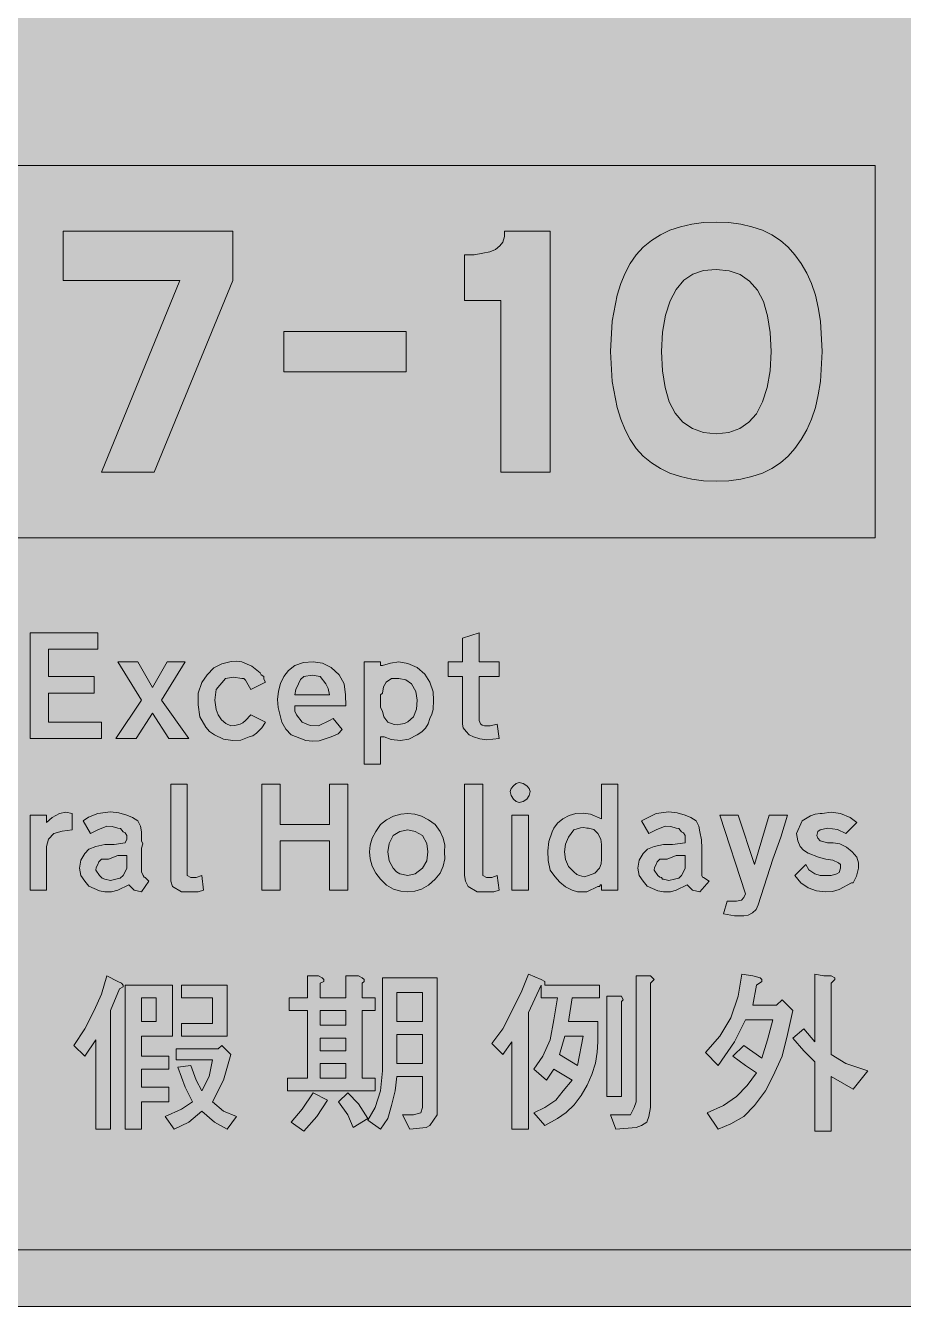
# Model space of a CAD drawing. Header units: metres. Extents: x 145 to 424, y 6 to 266.
# Drawn here: x 203.7 to 290.3, y 6.3 to 132.6 of the extents above; entities that cross this region are included whole.
import ezdxf

# ---------------------------------------------------------------- set-up
doc = ezdxf.new("R2010")
doc.units = ezdxf.units.M
for name, color, linetype, true_color in [('FILL_BLACK_000000', 7, 'Continuous', 0x000000), ('FILL_BLUE_0000FF', 7, 'Continuous', 0x0000ff), ('FILL_WHITE_FFFFFF', 7, 'Continuous', 0xffffff), ('STROKE_BLUE_0000FF', 7, 'Continuous', 0x0000ff), ('STROKE_WHITE_FFFFFF', 7, 'Continuous', 0xffffff)]:
    doc.layers.add(name, color=color, linetype=linetype, true_color=true_color)

msp = doc.modelspace()

# ---------------------------------------------------------------- hatches: boundary and pattern name
at = {"layer": 'FILL_BLACK_000000', "true_color": 0x000000}
h = msp.add_hatch(color=7, dxfattribs=at)
h.dxf.hatch_style = 1
h.paths.add_polyline_path([(281.86, 96.17), (281.57, 94.93), (281.19, 93.78), (280.72, 92.72), (280.17, 91.76), (279.54, 90.9), (278.88, 90.14), (278.13, 89.48), (277.28, 88.93), (276.35, 88.47), (275.32, 88.12), (274.22, 87.86), (273.05, 87.71), (271.8, 87.66), (270.55, 87.71), (269.37, 87.86), (268.27, 88.12), (267.23, 88.47), (266.28, 88.93), (265.4, 89.48), (264.6, 90.14), (263.88, 90.9), (263.31, 91.76), (262.8, 92.72), (262.37, 93.78), (262.01, 94.93), (261.53, 97.51), (261.36, 100.44), (261.53, 103.45), (262.01, 106.02), (262.37, 107.15), (262.8, 108.19), (263.31, 109.13), (263.88, 109.98), (264.6, 110.74), (265.4, 111.4), (266.28, 111.95), (267.23, 112.41), (268.27, 112.76), (269.37, 113.02), (270.55, 113.17), (271.8, 113.22), (273.05, 113.17), (274.22, 113.02), (275.32, 112.76), (276.35, 112.41), (277.28, 111.95), (278.13, 111.4), (278.88, 110.74), (279.54, 109.98), (280.17, 109.13), (280.72, 108.19), (281.19, 107.15), (281.57, 106.02), (281.86, 104.79), (282.07, 103.45), (282.24, 100.44), (282.07, 97.51), (281.86, 96.17)])
h.paths.add_polyline_path([(276.86, 103.98), (276.44, 105.38), (275.85, 106.51), (275.09, 107.4), (274.16, 108.03), (273.07, 108.41), (271.8, 108.54), (270.55, 108.43), (269.48, 108.09), (268.59, 107.48), (267.84, 106.56), (267.24, 105.45), (266.78, 104.04), (266.5, 102.36), (266.4, 100.44), (266.48, 98.54), (266.74, 96.9), (267.16, 95.5), (267.75, 94.36), (268.51, 93.48), (269.44, 92.85), (270.53, 92.47), (271.8, 92.34), (273.05, 92.47), (274.12, 92.86), (275.01, 93.48), (275.76, 94.32), (276.36, 95.5), (276.82, 96.91), (277.1, 98.55), (277.2, 100.44), (277.12, 102.34), (276.86, 103.98)], flags=16)
h = msp.add_hatch(color=7, dxfattribs=at)
h.dxf.hatch_style = 1
h.paths.add_polyline_path([(218.88, 107.46), (207.36, 107.46), (207.36, 112.32), (224.1, 112.32), (224.1, 107.46), (216.36, 88.56), (211.14, 88.56), (218.88, 107.46)])
h = msp.add_hatch(color=7, dxfattribs=at)
h.dxf.hatch_style = 1
h.paths.add_polyline_path([(255.42, 88.56), (250.56, 88.56), (250.56, 105.48), (246.96, 105.48), (246.96, 109.98), (247.93, 110), (248.76, 110.16), (249.46, 110.27), (250.02, 110.52), (250.45, 110.88), (250.74, 111.24), (250.9, 111.78), (250.92, 112.32), (255.42, 112.32), (255.42, 88.56)])
h = msp.add_hatch(color=7, dxfattribs=at)
h.dxf.hatch_style = 1
h.paths.add_polyline_path([(241.2, 102.42), (241.2, 98.46), (229.14, 98.46), (229.14, 102.42), (241.2, 102.42)])
at = {"layer": 'FILL_BLUE_0000FF', "true_color": 0x0000ff}
h = msp.add_hatch(color=7, dxfattribs=at)
h.dxf.hatch_style = 1
h.paths.add_polyline_path([(155.09, 11.98), (154.06, 12.28), (153.13, 12.79), (152.28, 13.5), (151.57, 14.37), (151.07, 15.34), (150.76, 16.39), (150.66, 17.46), (150.66, 254.52), (150.71, 255.6), (151.02, 256.68), (151.22, 257.19), (151.52, 257.65), (152.28, 258.48), (153.15, 259.26), (154.13, 259.76), (155.17, 260.02), (156.24, 260.1), (413.28, 260.1), (414.35, 260.02), (415.4, 259.76), (416.37, 259.26), (417.24, 258.48), (417.95, 257.61), (418.46, 256.63), (418.76, 255.59), (418.86, 254.52), (418.86, 17.46), (418.75, 16.38), (418.5, 15.3), (417.94, 14.4), (417.24, 13.5), (416.32, 12.73), (415.26, 12.24), (414.82, 12.03), (414.34, 11.92), (413.28, 11.88), (156.24, 11.88), (155.09, 11.98)])
at = {"layer": 'FILL_WHITE_FFFFFF', "true_color": 0xffffff}
h = msp.add_hatch(color=7, dxfattribs=at)
h.dxf.hatch_style = 1
h.paths.add_polyline_path([(156.24, 6.3), (154.17, 6.46), (153.15, 6.68), (152.1, 7.02), (151.05, 7.49), (150.08, 8.08), (149.16, 8.77), (148.32, 9.54), (147.55, 10.38), (146.86, 11.3), (146.27, 12.27), (145.8, 13.32), (145.46, 14.37), (145.24, 15.39), (145.08, 17.46), (145.08, 254.52), (145.24, 256.59), (145.46, 257.61), (145.8, 258.66), (146.27, 259.71), (146.86, 260.69), (147.55, 261.6), (148.32, 262.44), (149.16, 263.21), (150.08, 263.9), (151.05, 264.49), (152.1, 264.96), (153.15, 265.3), (154.17, 265.52), (156.24, 265.68), (413.28, 265.68), (415.28, 265.52), (416.34, 265.3), (417.42, 264.96), (418.47, 264.49), (419.45, 263.9), (420.36, 263.21), (421.2, 262.44), (421.97, 261.6), (422.66, 260.69), (423.25, 259.71), (423.72, 258.66), (424.06, 257.61), (424.28, 256.59), (424.44, 254.52), (424.44, 17.46), (424.39, 16.33), (424.24, 15.24), (423.98, 14.18), (423.63, 13.16), (423.17, 12.19), (422.62, 11.26), (421.96, 10.37), (421.2, 9.54), (420.37, 8.78), (419.48, 8.12), (418.55, 7.57), (417.58, 7.11), (416.56, 6.76), (415.5, 6.5), (414.41, 6.35), (413.28, 6.3), (156.24, 6.3)])
h = msp.add_hatch(color=7, dxfattribs=at)
h.dxf.hatch_style = 1
h.paths.add_polyline_path([(287.46, 118.8), (287.46, 82.08), (165.96, 82.08), (165.96, 118.8), (287.46, 118.8)])
h = msp.add_hatch(color=7, dxfattribs=at)
h.dxf.hatch_style = 1
h.paths.add_polyline_path([(204.12, 72.72), (210.78, 72.72), (210.78, 71.1), (205.92, 71.1), (205.92, 68.4), (210.42, 68.4), (210.42, 66.78), (205.92, 66.78), (205.92, 63.9), (211.14, 63.9), (211.14, 62.28), (204.12, 62.28), (204.12, 72.72)])
h = msp.add_hatch(color=7, dxfattribs=at)
h.dxf.hatch_style = 1
h.paths.add_polyline_path([(248.54, 63.74), (248.7, 63.6), (248.94, 63.54), (249.48, 63.54), (250.2, 63.72), (250.38, 62.28), (249.12, 62.17), (248.46, 62.25), (247.86, 62.46), (247.43, 62.66), (247.14, 63), (246.83, 63.36), (246.78, 63.72), (246.78, 68.4), (245.34, 68.4), (245.34, 69.84), (246.78, 69.84), (246.78, 72.18), (248.4, 72.72), (248.4, 69.84), (250.38, 69.84), (250.38, 68.4), (248.4, 68.4), (248.4, 64.08), (248.54, 63.74)])
h = msp.add_hatch(color=7, dxfattribs=at)
h.dxf.hatch_style = 1
h.paths.add_polyline_path([(216.18, 64.8), (214.56, 62.28), (212.58, 62.28), (215.1, 66.06), (212.76, 69.84), (214.74, 69.84), (216.18, 67.32), (217.62, 69.84), (219.42, 69.84), (217.08, 66.06), (219.78, 62.28), (217.8, 62.28), (216.18, 64.8)])
h = msp.add_hatch(color=7, dxfattribs=at)
h.dxf.hatch_style = 1
h.paths.add_polyline_path([(224.3, 63.56), (224.82, 63.72), (225.09, 63.83), (225.36, 64.08), (225.9, 64.62), (227.34, 63.9), (226.98, 63.36), (226.44, 62.82), (226.08, 62.57), (225.72, 62.46), (224.91, 62.14), (224.1, 62.1), (223.2, 62.23), (222.3, 62.64), (221.82, 62.97), (221.45, 63.4), (220.86, 64.44), (220.7, 65.61), (220.68, 66.78), (221.06, 67.81), (221.58, 68.58), (222.23, 69.25), (223.02, 69.66), (223.94, 69.88), (224.46, 69.91), (225, 69.84), (225.97, 69.43), (226.8, 68.76), (226.91, 68.58), (227.16, 68.4), (227.18, 68.13), (227.34, 67.86), (225.9, 67.14), (225.36, 68.04), (225.18, 68.2), (225, 68.22), (224.19, 68.35), (223.38, 68.22), (222.48, 67.14), (222.35, 66.08), (222.48, 65.16), (222.68, 64.63), (223, 64.15), (223.42, 63.77), (223.92, 63.54), (224.3, 63.56)])
h = msp.add_hatch(color=7, dxfattribs=at)
h.dxf.hatch_style = 1
h.paths.add_polyline_path([(229.34, 63.2), (228.96, 63.9), (228.58, 65.36), (228.53, 66.15), (228.6, 66.96), (228.8, 67.73), (229.14, 68.42), (229.61, 69.01), (230.22, 69.48), (231.09, 69.78), (232.02, 69.86), (232.95, 69.71), (233.82, 69.3), (234.59, 68.56), (235.08, 67.68), (235.24, 66.6), (235.26, 65.52), (230.22, 65.52), (230.24, 65), (230.4, 64.62), (230.94, 63.9), (231.75, 63.58), (232.56, 63.54), (233.64, 64.08), (234, 64.26), (234.9, 63.18), (234.5, 62.75), (233.82, 62.46), (232.63, 62.08), (231.97, 62.03), (231.3, 62.1), (229.86, 62.64), (229.34, 63.2)])
h.paths.add_polyline_path([(233.53, 67.21), (233.28, 67.68), (232.74, 68.4), (231.93, 68.53), (231.12, 68.4), (230.78, 68.11), (230.58, 67.68), (230.33, 67.14), (230.22, 66.6), (233.64, 66.6), (233.53, 67.21)], flags=16)
h = msp.add_hatch(color=7, dxfattribs=at)
h.dxf.hatch_style = 1
h.paths.add_polyline_path([(241.38, 69.7), (242.28, 69.3), (243.05, 68.65), (243.54, 67.86), (243.86, 66.89), (243.9, 66.06), (243.86, 65.16), (243.75, 64.69), (243.54, 64.26), (243.37, 63.75), (243.11, 63.31), (242.76, 62.94), (242.28, 62.64), (241.47, 62.23), (240.66, 62.1), (239.72, 62.21), (239.04, 62.46), (238.68, 62.46), (238.68, 59.76), (237.06, 59.76), (237.06, 69.84), (238.68, 69.84), (238.68, 69.48), (238.86, 69.48), (239.67, 69.73), (240.48, 69.84), (241.38, 69.7)])
h.paths.add_polyline_path([(238.86, 66.78), (238.68, 66.6), (238.68, 65.34), (238.86, 64.98), (239, 64.44), (239.4, 63.9), (240.03, 63.67), (240.36, 63.65), (240.66, 63.72), (241.03, 63.78), (241.36, 63.94), (241.92, 64.44), (242.22, 65.2), (242.3, 66.06), (242.15, 66.92), (241.74, 67.68), (241.18, 68.08), (240.48, 68.22), (239.76, 68.22), (239.22, 67.86), (238.97, 67.39), (238.86, 66.78)], flags=16)
h = msp.add_hatch(color=7, dxfattribs=at)
h.dxf.hatch_style = 1
h.paths.add_polyline_path([(217.98, 57.78), (219.6, 57.78), (219.6, 48.78), (219.96, 48.6), (220.5, 48.6), (221.04, 48.78), (221.22, 47.34), (220.68, 47.18), (220.14, 47.16), (219.06, 47.16), (218.16, 47.7), (218, 48.24), (217.98, 48.78), (217.98, 57.78)])
h = msp.add_hatch(color=7, dxfattribs=at)
h.dxf.hatch_style = 1
h.paths.add_polyline_path([(233.64, 52.2), (228.78, 52.2), (228.78, 47.34), (226.98, 47.34), (226.98, 57.78), (228.78, 57.78), (228.78, 53.82), (233.64, 53.82), (233.64, 57.78), (235.44, 57.78), (235.44, 47.34), (233.64, 47.34), (233.64, 52.2)])
h = msp.add_hatch(color=7, dxfattribs=at)
h.dxf.hatch_style = 1
h.paths.add_polyline_path([(246.96, 57.78), (248.76, 57.78), (248.76, 48.78), (249.12, 48.6), (249.66, 48.6), (250.2, 48.78), (250.38, 47.34), (249.84, 47.18), (249.3, 47.16), (248.22, 47.16), (247.32, 47.7), (247.07, 48.24), (246.96, 48.78), (246.96, 57.78)])
h = msp.add_hatch(color=7, dxfattribs=at)
h.dxf.hatch_style = 1
h.paths.add_polyline_path([(253.35, 56.66), (253.1, 56.32), (252.76, 56.07), (252.36, 55.98), (252.07, 56.07), (251.78, 56.32), (251.55, 56.66), (251.46, 57.06), (251.55, 57.35), (251.78, 57.64), (252.07, 57.87), (252.36, 57.96), (252.76, 57.87), (253.1, 57.64), (253.35, 57.35), (253.44, 57.06), (253.35, 56.66)])
h = msp.add_hatch(color=7, dxfattribs=at)
h.dxf.hatch_style = 1
h.paths.add_polyline_path([(258.1, 47.18), (257.58, 47.34), (256.94, 47.67), (256.37, 48.13), (255.86, 48.68), (255.42, 49.32), (255.22, 50.26), (255.17, 51.21), (255.29, 52.15), (255.6, 53.1), (255.78, 53.46), (256.14, 53.96), (256.66, 54.38), (257.27, 54.7), (257.94, 54.9), (258.71, 54.94), (259.4, 54.83), (260.46, 54.36), (260.46, 57.78), (262.08, 57.78), (262.08, 47.34), (260.46, 47.34), (260.46, 47.88), (260.37, 47.86), (260.28, 47.7), (260.1, 47.7), (259.02, 47.16), (258.48, 47.16), (258.1, 47.18)])
h.paths.add_polyline_path([(260.28, 49.5), (260.44, 49.95), (260.46, 50.4), (260.46, 51.84), (260.42, 52.38), (260.1, 52.92), (259.72, 53.32), (259.2, 53.46), (259.02, 53.46), (258.72, 53.53), (258.39, 53.5), (257.76, 53.28), (257.22, 52.56), (256.92, 51.86), (256.82, 51.12), (256.92, 50.38), (257.22, 49.68), (257.76, 49.14), (258.03, 48.89), (258.3, 48.78), (258.75, 48.64), (259.2, 48.78), (259.81, 49), (260.28, 49.5)], flags=16)
h = msp.add_hatch(color=7, dxfattribs=at)
h.dxf.hatch_style = 1
h.paths.add_polyline_path([(206.3, 54.52), (207, 54.9), (207.63, 55.03), (208.26, 54.9), (208.26, 53.28), (207.29, 53.17), (206.46, 52.92), (205.92, 52.38), (205.74, 51.66), (205.74, 47.34), (204.12, 47.34), (204.12, 54.72), (205.74, 54.72), (205.74, 54), (206.3, 54.52)])
h = msp.add_hatch(color=7, dxfattribs=at)
h.dxf.hatch_style = 1
h.paths.add_polyline_path([(214.38, 47.34), (213.84, 47.88), (212.76, 47.34), (212.13, 47.18), (211.5, 47.16), (210.96, 47.27), (210.42, 47.52), (209.9, 47.74), (209.52, 48.24), (209.11, 48.8), (208.98, 49.5), (209.11, 50.29), (209.52, 50.94), (209.92, 51.37), (210.6, 51.66), (211.5, 51.84), (212.4, 51.84), (213.48, 52.02), (213.66, 52.38), (213.66, 52.74), (213.48, 52.99), (213.3, 53.1), (213.03, 53.41), (212.76, 53.46), (212.22, 53.62), (211.68, 53.64), (210.78, 53.28), (210.06, 52.92), (209.34, 54.18), (209.88, 54.54), (210.78, 54.9), (212.04, 55.08), (212.85, 54.97), (213.66, 54.72), (214.2, 54.52), (214.74, 54.18), (214.99, 53.64), (215.1, 53.1), (215.1, 52.2), (215.23, 51.91), (215.1, 51.48), (215.1, 49.14), (215.28, 48.78), (215.37, 48.62), (215.46, 48.6), (215.82, 48.24), (215.1, 47.16), (214.38, 47.34)])
h.paths.add_polyline_path([(212.58, 48.42), (213.01, 48.53), (213.3, 48.78), (213.48, 49.14), (213.66, 49.5), (213.66, 50.76), (212.76, 50.76), (211.86, 50.4), (211.14, 50.4), (210.89, 50.13), (210.78, 49.86), (210.62, 49.59), (210.6, 49.32), (210.96, 48.78), (211.23, 48.53), (211.5, 48.42), (212.04, 48.28), (212.58, 48.42)], flags=16)
h = msp.add_hatch(color=7, dxfattribs=at)
h.dxf.hatch_style = 1
h.paths.add_polyline_path([(237.87, 52.47), (238.21, 53.14), (238.68, 53.82), (239.28, 54.29), (239.96, 54.63), (240.68, 54.83), (241.38, 54.9), (242.06, 54.83), (242.73, 54.63), (243.41, 54.29), (244.08, 53.82), (244.55, 53.14), (244.87, 52.47), (245.02, 51.79), (244.98, 51.12), (245.02, 50.42), (244.87, 49.7), (244.55, 49.02), (244.08, 48.42), (243.41, 47.84), (242.73, 47.45), (242.06, 47.23), (241.38, 47.16), (240.68, 47.23), (239.96, 47.45), (239.28, 47.84), (238.68, 48.42), (238.21, 49.02), (237.87, 49.7), (237.67, 50.42), (237.6, 51.12), (237.67, 51.79), (237.87, 52.47)])
h.paths.add_polyline_path([(239.94, 52.74), (239.54, 51.93), (239.4, 51.12), (239.54, 50.24), (239.94, 49.5), (240.24, 49.16), (240.59, 48.94), (241.38, 48.78), (242.1, 48.94), (242.82, 49.5), (243.23, 50.24), (243.36, 51.12), (243.23, 51.93), (242.82, 52.74), (242.1, 53.14), (241.38, 53.28), (240.59, 53.14), (239.94, 52.74)], flags=16)
h = msp.add_hatch(color=7, dxfattribs=at)
h.dxf.hatch_style = 1
h.paths.add_polyline_path([(253.26, 54.72), (253.26, 47.34), (251.64, 47.34), (251.64, 54.72), (253.26, 54.72)])
h = msp.add_hatch(color=7, dxfattribs=at)
h.dxf.hatch_style = 1
h.paths.add_polyline_path([(265.86, 54.9), (267.12, 55.08), (267.93, 54.97), (268.74, 54.72), (269.28, 54.52), (269.82, 54.18), (270.07, 53.64), (270.18, 53.1), (270.34, 52.29), (270.36, 51.48), (270.36, 49.14), (270.36, 48.78), (270.45, 48.62), (270.54, 48.6), (271.08, 48.24), (270.18, 47.16), (269.46, 47.34), (268.92, 47.88), (267.84, 47.34), (267.28, 47.18), (266.58, 47.16), (266.04, 47.27), (265.5, 47.52), (264.98, 47.75), (264.6, 48.24), (264.2, 48.8), (264.06, 49.5), (264.2, 50.29), (264.6, 50.94), (265.01, 51.37), (265.68, 51.66), (266.58, 51.84), (267.48, 51.84), (268.74, 52.02), (268.74, 52.38), (268.74, 52.74), (268.56, 52.99), (268.38, 53.1), (268.11, 53.42), (267.84, 53.46), (267.3, 53.62), (266.76, 53.64), (265.86, 53.28), (265.14, 52.92), (264.42, 54.18), (265.14, 54.54), (265.86, 54.9)])
h.paths.add_polyline_path([(267.66, 48.42), (268.09, 48.53), (268.38, 48.78), (268.56, 49.14), (268.74, 49.5), (268.74, 50.76), (267.84, 50.76), (266.94, 50.4), (266.22, 50.4), (265.97, 50.13), (265.86, 49.86), (265.7, 49.59), (265.68, 49.32), (266.04, 48.78), (266.22, 48.62), (266.4, 48.6), (266.49, 48.44), (266.58, 48.42), (267.12, 48.29), (267.66, 48.42)], flags=16)
h = msp.add_hatch(color=7, dxfattribs=at)
h.dxf.hatch_style = 1
h.paths.add_polyline_path([(274.68, 46.98), (272.16, 54.72), (273.96, 54.72), (275.58, 49.86), (277.02, 54.72), (278.82, 54.72), (278.17, 52.56), (277.38, 50.4), (275.94, 45.9), (275.72, 45.43), (275.36, 45.09), (274.93, 44.89), (274.5, 44.82), (273.6, 44.82), (272.52, 45), (272.88, 46.26), (273.78, 46.26), (274.28, 46.37), (274.5, 46.62), (274.68, 46.98)])
h = msp.add_hatch(color=7, dxfattribs=at)
h.dxf.hatch_style = 1
h.paths.add_polyline_path([(282.78, 52.02), (283.14, 52.02), (283.32, 52.02), (283.99, 51.9), (284.63, 51.57), (285.19, 51.11), (285.66, 50.58), (285.82, 50.04), (285.84, 49.5), (285.64, 48.71), (285.3, 48.06), (285.12, 48.06), (283.93, 47.41), (283.27, 47.22), (282.6, 47.16), (281.69, 47.26), (280.87, 47.56), (280.14, 48.07), (279.54, 48.78), (280.62, 49.86), (280.94, 49.34), (281.52, 48.96), (282.06, 48.8), (282.6, 48.78), (283.14, 48.78), (283.68, 48.96), (283.93, 49.09), (284.04, 49.5), (284.04, 49.86), (283.86, 50.04), (283.3, 50.29), (282.6, 50.4), (281.88, 50.58), (280.85, 50.98), (280.41, 51.29), (280.08, 51.66), (279.83, 52.22), (279.72, 52.92), (280.26, 54.18), (281.09, 54.67), (281.55, 54.84), (282.06, 54.9), (282.24, 54.9), (283.14, 55.03), (284.04, 54.9), (284.99, 54.52), (285.66, 54), (284.58, 52.92), (283.75, 53.32), (282.78, 53.46), (282.06, 53.28), (281.81, 53.14), (281.7, 52.74), (281.81, 52.47), (282.06, 52.2), (282.78, 52.02)])
h = msp.add_hatch(color=7, dxfattribs=at)
h.dxf.hatch_style = 1
h.paths.add_polyline_path([(213.12, 38.16), (213.3, 37.98), (213.3, 37.8), (212.94, 37.62), (212.04, 35.46), (212.04, 23.76), (210.6, 23.76), (210.6, 32.58), (209.52, 30.96), (208.44, 32.04), (209.52, 33.66), (210.42, 35.46), (211.14, 37.08), (211.68, 38.88), (212.76, 38.34), (213.12, 38.16)])
h = msp.add_hatch(color=7, dxfattribs=at)
h.dxf.hatch_style = 1
h.paths.add_polyline_path([(218.16, 32.94), (215.1, 32.94), (215.1, 30.96), (217.8, 30.96), (217.8, 29.7), (215.1, 29.7), (215.1, 27.9), (217.8, 27.9), (217.8, 26.46), (215.1, 26.46), (215.1, 23.76), (213.48, 23.76), (213.48, 37.98), (218.16, 37.98), (218.16, 32.94)])
h.paths.add_polyline_path([(216.54, 36.72), (215.1, 36.72), (215.1, 34.38), (216.54, 34.38), (216.54, 36.72)], flags=16)
h = msp.add_hatch(color=7, dxfattribs=at)
h.dxf.hatch_style = 1
h.paths.add_polyline_path([(223.56, 37.98), (223.56, 32.94), (219.06, 32.94), (219.06, 34.2), (222.12, 34.2), (222.12, 36.72), (219.06, 36.72), (219.06, 37.98), (223.56, 37.98)])
h = msp.add_hatch(color=7, dxfattribs=at)
h.dxf.hatch_style = 1
h.paths.add_polyline_path([(232.92, 38.7), (233.1, 38.52), (233.1, 38.34), (232.74, 38.16), (232.74, 36.72), (235.26, 36.72), (235.26, 38.88), (236.52, 38.88), (236.88, 38.7), (237.06, 38.52), (237.06, 38.34), (236.88, 38.16), (236.88, 36.72), (238.14, 36.72), (238.14, 35.46), (236.88, 35.46), (236.88, 28.8), (238.14, 28.8), (238.14, 27.54), (229.5, 27.54), (229.5, 28.8), (231.48, 28.8), (231.48, 35.46), (229.68, 35.46), (229.68, 36.72), (231.48, 36.72), (231.48, 38.88), (232.56, 38.88), (232.92, 38.7)])
h.paths.add_polyline_path([(232.74, 31.5), (235.26, 31.5), (235.26, 32.76), (232.74, 32.76), (232.74, 31.5)], flags=16)
h.paths.add_polyline_path([(232.74, 30.24), (232.74, 28.8), (235.26, 28.8), (235.26, 30.24), (232.74, 30.24)], flags=16)
h.paths.add_polyline_path([(235.26, 35.46), (232.74, 35.46), (232.74, 34.02), (235.26, 34.02), (235.26, 35.46)], flags=16)
h = msp.add_hatch(color=7, dxfattribs=at)
h.dxf.hatch_style = 1
h.paths.add_polyline_path([(243.54, 24.12), (243.18, 23.94), (241.56, 23.76), (240.84, 25.2), (241.92, 25.2), (242.64, 25.38), (242.82, 25.92), (242.82, 28.98), (240.3, 28.98), (240.12, 27.54), (239.76, 26.1), (239.4, 24.84), (238.68, 23.76), (237.42, 24.66), (238.14, 25.92), (238.68, 27.54), (238.86, 29.52), (238.86, 38.7), (244.26, 38.7), (244.26, 25.2), (243.54, 24.12)])
h.paths.add_polyline_path([(240.3, 33.12), (240.3, 30.24), (242.82, 30.24), (242.82, 33.12), (240.3, 33.12)], flags=16)
h.paths.add_polyline_path([(242.82, 37.26), (240.3, 37.26), (240.3, 34.38), (242.82, 34.38), (242.82, 37.26)], flags=16)
h = msp.add_hatch(color=7, dxfattribs=at)
h.dxf.hatch_style = 1
h.paths.add_polyline_path([(252.54, 37.26), (253.26, 39.06), (254.52, 38.52), (254.88, 38.34), (254.88, 37.98), (260.28, 37.98), (260.28, 36.72), (257.58, 36.72), (257.22, 34.38), (260.1, 34.38), (260.1, 32.4), (260.06, 31.37), (259.87, 30.28), (259.53, 29.18), (259.06, 28.1), (258.47, 27.09), (257.78, 26.18), (257, 25.42), (256.14, 24.84), (254.88, 24.12), (253.8, 25.38), (254.88, 25.92), (255.96, 26.64), (256.68, 27.54), (257.58, 28.62), (255.78, 29.7), (255.06, 28.62), (253.8, 29.7), (254.7, 30.96), (255.42, 32.58), (255.78, 34.56), (256.14, 36.72), (254.52, 36.72), (254.52, 37.98), (253.26, 35.28), (253.26, 23.76), (251.64, 23.76), (251.64, 32.4), (250.74, 31.14), (249.66, 32.22), (250.74, 33.66), (252.54, 37.26)])
h.paths.add_polyline_path([(258.12, 30.06), (258.66, 32.94), (256.86, 32.94), (256.32, 31.14), (258.12, 30.06)], flags=16)
h = msp.add_hatch(color=7, dxfattribs=at)
h.dxf.hatch_style = 1
h.paths.add_polyline_path([(265.32, 38.88), (265.68, 38.52), (265.32, 38.16), (265.32, 25.92), (265.14, 25.02), (264.96, 24.48), (264.42, 24.12), (263.88, 23.94), (261.9, 23.76), (261.36, 25.2), (263.34, 25.2), (263.7, 25.92), (263.88, 26.46), (263.88, 38.88), (265.32, 38.88)])
h = msp.add_hatch(color=7, dxfattribs=at)
h.dxf.hatch_style = 1
h.paths.add_polyline_path([(276.12, 38.7), (276.3, 38.52), (276.3, 38.34), (275.76, 37.98), (275.4, 36), (277.74, 36), (278.28, 36.54), (279.36, 35.46), (278.82, 33.12), (278.28, 30.96), (277.38, 28.98), (276.66, 27.54), (275.58, 26.1), (274.5, 25.02), (273.24, 24.3), (271.98, 23.76), (270.9, 25.38), (272.52, 26.1), (273.78, 27), (274.86, 28.08), (275.76, 29.34), (274.68, 30.06), (273.42, 30.96), (274.5, 32.04), (276.3, 30.78), (276.84, 32.58), (277.38, 34.56), (274.68, 34.56), (273.6, 32.4), (271.98, 30.06), (270.72, 31.32), (272.16, 32.94), (273.24, 34.74), (273.96, 36.9), (274.32, 39.06), (275.4, 38.88), (276.12, 38.7)])
h = msp.add_hatch(color=7, dxfattribs=at)
h.dxf.hatch_style = 1
h.paths.add_polyline_path([(283.14, 38.88), (283.5, 38.7), (283.5, 38.52), (283.14, 38.16), (283.14, 31.14), (284.58, 30.24), (286.74, 29.52), (285.3, 27.72), (283.14, 28.98), (283.14, 23.58), (281.52, 23.58), (281.52, 30.42), (280.44, 31.5), (279.36, 32.76), (280.44, 33.66), (281.52, 32.4), (281.52, 39.06), (282.42, 38.88), (283.14, 38.88)])
h = msp.add_hatch(color=7, dxfattribs=at)
h.dxf.hatch_style = 1
h.paths.add_polyline_path([(262.44, 36.9), (262.62, 36.54), (262.44, 36.36), (262.44, 27), (261, 27), (261, 36.9), (262.44, 36.9)])
h = msp.add_hatch(color=7, dxfattribs=at)
h.dxf.hatch_style = 1
h.paths.add_polyline_path([(222.66, 31.68), (223.02, 32.04), (223.92, 31.14), (223.2, 28.62), (222.12, 26.46), (223.2, 25.56), (224.46, 25.02), (223.56, 23.76), (222.3, 24.48), (221.04, 25.56), (219.78, 24.48), (218.34, 23.76), (217.44, 25.02), (219.06, 25.74), (220.14, 26.46), (219.42, 27.9), (218.7, 29.88), (219.96, 30.06), (220.5, 28.62), (221.04, 27.54), (221.76, 28.98), (222.12, 30.6), (218.52, 30.6), (218.52, 31.68), (222.66, 31.68)])
h = msp.add_hatch(color=7, dxfattribs=at)
h.dxf.hatch_style = 1
h.paths.add_polyline_path([(230.94, 25.74), (232.02, 27.36), (233.46, 26.64), (232.38, 25.02), (231.12, 23.58), (229.86, 24.48), (230.94, 25.74)])
h = msp.add_hatch(color=7, dxfattribs=at)
h.dxf.hatch_style = 1
h.paths.add_polyline_path([(236.52, 26.28), (237.42, 24.84), (235.98, 23.94), (235.44, 25.2), (234.54, 26.46), (235.44, 27.36), (236.52, 26.28)])

# ---------------------------------------------------------------- linework, layer by layer
at = {"layer": 'FILL_BLACK_000000', "lineweight": 0, "true_color": 0x000000}
for points in [[(281.86, 96.17), (281.57, 94.93), (281.19, 93.78), (280.72, 92.72), (280.17, 91.76), (279.54, 90.9), (278.88, 90.14), (278.13, 89.48), (277.28, 88.93), (276.35, 88.47), (275.32, 88.12), (274.22, 87.86), (273.05, 87.71), (271.8, 87.66), (270.55, 87.71), (269.37, 87.86), (268.27, 88.12), (267.23, 88.47), (266.28, 88.93), (265.4, 89.48), (264.6, 90.14), (263.88, 90.9), (263.31, 91.76), (262.8, 92.72), (262.37, 93.78), (262.01, 94.93), (261.53, 97.51), (261.36, 100.44), (261.53, 103.45), (262.01, 106.02), (262.37, 107.15), (262.8, 108.19), (263.31, 109.13), (263.88, 109.98), (264.6, 110.74), (265.4, 111.4), (266.28, 111.95), (267.23, 112.41), (268.27, 112.76), (269.37, 113.02), (270.55, 113.17), (271.8, 113.22), (273.05, 113.17), (274.22, 113.02), (275.32, 112.76), (276.35, 112.41), (277.28, 111.95), (278.13, 111.4), (278.88, 110.74), (279.54, 109.98), (280.17, 109.13), (280.72, 108.19), (281.19, 107.15), (281.57, 106.02), (281.86, 104.79), (282.07, 103.45), (282.24, 100.44), (282.07, 97.51)], [(218.88, 107.46), (207.36, 107.46), (207.36, 112.32), (224.1, 112.32), (224.1, 107.46), (216.36, 88.56), (211.14, 88.56)], [(255.42, 88.56), (250.56, 88.56), (250.56, 105.48), (246.96, 105.48), (246.96, 109.98), (247.93, 110), (248.76, 110.16), (249.46, 110.27), (250.02, 110.52), (250.45, 110.88), (250.74, 111.24), (250.9, 111.78), (250.92, 112.32), (255.42, 112.32)], [(276.86, 103.98), (276.44, 105.38), (275.85, 106.51), (275.09, 107.4), (274.16, 108.03), (273.07, 108.41), (271.8, 108.54), (270.55, 108.43), (269.48, 108.09), (268.59, 107.48), (267.84, 106.56), (267.24, 105.45), (266.78, 104.04), (266.5, 102.36), (266.4, 100.44), (266.48, 98.54), (266.74, 96.9), (267.16, 95.5), (267.75, 94.36), (268.51, 93.48), (269.44, 92.85), (270.53, 92.47), (271.8, 92.34), (273.05, 92.47), (274.12, 92.86), (275.01, 93.48), (275.76, 94.32), (276.36, 95.5), (276.82, 96.91), (277.1, 98.55), (277.2, 100.44), (277.12, 102.34)], [(241.2, 102.42), (241.2, 98.46), (229.14, 98.46), (229.14, 102.42)]]:
    msp.add_lwpolyline(points, close=True, dxfattribs=at)
at = {"layer": 'FILL_BLUE_0000FF', "lineweight": 0, "true_color": 0x0000ff}
msp.add_lwpolyline([(413.28, 11.88), (156.24, 11.88), (155.09, 11.98), (154.06, 12.28), (153.13, 12.79), (152.28, 13.5), (151.57, 14.37), (151.07, 15.34), (150.76, 16.39), (150.66, 17.46), (150.66, 254.52), (150.71, 255.6), (151.02, 256.68), (151.22, 257.19), (151.52, 257.65), (152.28, 258.48), (153.15, 259.26), (154.13, 259.76), (155.17, 260.02), (156.24, 260.1), (413.28, 260.1)], dxfattribs=at)
at = {"layer": 'FILL_WHITE_FFFFFF', "lineweight": 0, "true_color": 0xffffff}
msp.add_lwpolyline([(413.28, 6.3), (156.24, 6.3), (154.17, 6.46), (153.15, 6.68), (152.1, 7.02), (151.05, 7.49), (150.08, 8.08), (149.16, 8.77), (148.32, 9.54), (147.55, 10.38), (146.86, 11.3), (146.27, 12.27), (145.8, 13.32), (145.46, 14.37), (145.24, 15.39), (145.08, 17.46), (145.08, 254.52)], dxfattribs=at)
at = {"layer": 'FILL_WHITE_FFFFFF', "lineweight": 0, "true_color": 0x0000ff}
msp.add_lwpolyline([(287.46, 118.8), (287.46, 82.08), (165.96, 82.08), (165.96, 118.8)], close=True, dxfattribs=at)
at = {"layer": 'FILL_WHITE_FFFFFF', "lineweight": 0, "true_color": 0xffffff}
for points in [[(204.12, 72.72), (210.78, 72.72), (210.78, 71.1), (205.92, 71.1), (205.92, 68.4), (210.42, 68.4), (210.42, 66.78), (205.92, 66.78), (205.92, 63.9), (211.14, 63.9), (211.14, 62.28), (204.12, 62.28)], [(248.54, 63.74), (248.7, 63.6), (248.94, 63.54), (249.48, 63.54), (250.2, 63.72), (250.38, 62.28), (249.12, 62.17), (248.46, 62.25), (247.86, 62.46), (247.43, 62.66), (247.14, 63), (246.83, 63.36), (246.78, 63.72), (246.78, 68.4), (245.34, 68.4), (245.34, 69.84), (246.78, 69.84), (246.78, 72.18), (248.4, 72.72), (248.4, 69.84), (250.38, 69.84), (250.38, 68.4), (248.4, 68.4), (248.4, 64.08)], [(216.18, 64.8), (214.56, 62.28), (212.58, 62.28), (215.1, 66.06), (212.76, 69.84), (214.74, 69.84), (216.18, 67.32), (217.62, 69.84), (219.42, 69.84), (217.08, 66.06), (219.78, 62.28), (217.8, 62.28)], [(224.3, 63.56), (224.82, 63.72), (225.09, 63.83), (225.36, 64.08), (225.9, 64.62), (227.34, 63.9), (226.98, 63.36), (226.44, 62.82), (226.08, 62.57), (225.72, 62.46), (224.91, 62.14), (224.1, 62.1), (223.2, 62.23), (222.3, 62.64), (221.82, 62.97), (221.45, 63.4), (220.86, 64.44), (220.7, 65.61), (220.68, 66.78), (221.06, 67.81), (221.58, 68.58), (222.23, 69.25), (223.02, 69.66), (223.94, 69.88), (224.46, 69.91), (225, 69.84), (225.97, 69.43), (226.8, 68.76), (226.91, 68.58), (227.16, 68.4), (227.18, 68.13), (227.34, 67.86), (225.9, 67.14), (225.36, 68.04), (225.18, 68.2), (225, 68.22), (224.19, 68.35), (223.38, 68.22), (222.48, 67.14), (222.35, 66.08), (222.48, 65.16), (222.68, 64.63), (223, 64.15), (223.42, 63.77), (223.92, 63.54)], [(229.34, 63.2), (228.96, 63.9), (228.58, 65.36), (228.53, 66.15), (228.6, 66.96), (228.8, 67.73), (229.14, 68.42), (229.61, 69.01), (230.22, 69.48), (231.09, 69.78), (232.02, 69.86), (232.95, 69.71), (233.82, 69.3), (234.59, 68.56), (235.08, 67.68), (235.24, 66.6), (235.26, 65.52), (230.22, 65.52), (230.24, 65), (230.4, 64.62), (230.94, 63.9), (231.75, 63.58), (232.56, 63.54), (233.64, 64.08), (234, 64.26), (234.9, 63.18), (234.5, 62.75), (233.82, 62.46), (232.63, 62.08), (231.97, 62.03), (231.3, 62.1), (229.86, 62.64)], [(241.38, 69.7), (242.28, 69.3), (243.05, 68.65), (243.54, 67.86), (243.86, 66.89), (243.9, 66.06), (243.86, 65.16), (243.75, 64.69), (243.54, 64.26), (243.37, 63.75), (243.11, 63.31), (242.76, 62.94), (242.28, 62.64), (241.47, 62.23), (240.66, 62.1), (239.72, 62.21), (239.04, 62.46), (238.68, 62.46), (238.68, 59.76), (237.06, 59.76), (237.06, 69.84), (238.68, 69.84), (238.68, 69.48), (238.86, 69.48), (239.67, 69.73), (240.48, 69.84)], [(233.53, 67.21), (233.28, 67.68), (232.74, 68.4), (231.93, 68.53), (231.12, 68.4), (230.78, 68.11), (230.58, 67.68), (230.33, 67.14), (230.22, 66.6), (233.64, 66.6)], [(238.86, 66.78), (238.68, 66.6), (238.68, 65.34), (238.86, 64.98), (239, 64.44), (239.4, 63.9), (240.03, 63.67), (240.36, 63.65), (240.66, 63.72), (241.03, 63.78), (241.36, 63.94), (241.92, 64.44), (242.22, 65.2), (242.3, 66.06), (242.15, 66.92), (241.74, 67.68), (241.18, 68.08), (240.48, 68.22), (239.76, 68.22), (239.22, 67.86), (238.97, 67.39)], [(217.98, 57.78), (219.6, 57.78), (219.6, 48.78), (219.96, 48.6), (220.5, 48.6), (221.04, 48.78), (221.22, 47.34), (220.68, 47.18), (220.14, 47.16), (219.06, 47.16), (218.16, 47.7), (218, 48.24), (217.98, 48.78)], [(233.64, 52.2), (228.78, 52.2), (228.78, 47.34), (226.98, 47.34), (226.98, 57.78), (228.78, 57.78), (228.78, 53.82), (233.64, 53.82), (233.64, 57.78), (235.44, 57.78), (235.44, 47.34), (233.64, 47.34)], [(246.96, 57.78), (248.76, 57.78), (248.76, 48.78), (249.12, 48.6), (249.66, 48.6), (250.2, 48.78), (250.38, 47.34), (249.84, 47.18), (249.3, 47.16), (248.22, 47.16), (247.32, 47.7), (247.07, 48.24), (246.96, 48.78)], [(253.35, 56.66), (253.1, 56.32), (252.76, 56.07), (252.36, 55.98), (252.07, 56.07), (251.78, 56.32), (251.55, 56.66), (251.46, 57.06), (251.55, 57.35), (251.78, 57.64), (252.07, 57.87), (252.36, 57.96), (252.76, 57.87), (253.1, 57.64), (253.35, 57.35), (253.44, 57.06)], [(258.1, 47.18), (257.58, 47.34), (256.94, 47.67), (256.37, 48.13), (255.86, 48.68), (255.42, 49.32), (255.22, 50.26), (255.17, 51.21), (255.29, 52.15), (255.6, 53.1), (255.78, 53.46), (256.14, 53.96), (256.66, 54.38), (257.27, 54.7), (257.94, 54.9), (258.71, 54.94), (259.4, 54.83), (260.46, 54.36), (260.46, 57.78), (262.08, 57.78), (262.08, 47.34), (260.46, 47.34), (260.46, 47.88), (260.37, 47.86), (260.28, 47.7), (260.1, 47.7), (259.02, 47.16), (258.48, 47.16)], [(206.3, 54.52), (207, 54.9), (207.63, 55.03), (208.26, 54.9), (208.26, 53.28), (207.29, 53.17), (206.46, 52.92), (205.92, 52.38), (205.74, 51.66), (205.74, 47.34), (204.12, 47.34), (204.12, 54.72), (205.74, 54.72), (205.74, 54)], [(214.38, 47.34), (213.84, 47.88), (212.76, 47.34), (212.13, 47.18), (211.5, 47.16), (210.96, 47.27), (210.42, 47.52), (209.9, 47.74), (209.52, 48.24), (209.11, 48.8), (208.98, 49.5), (209.11, 50.29), (209.52, 50.94), (209.92, 51.37), (210.6, 51.66), (211.5, 51.84), (212.4, 51.84), (213.48, 52.02), (213.66, 52.38), (213.66, 52.74), (213.48, 52.99), (213.3, 53.1), (213.03, 53.41), (212.76, 53.46), (212.22, 53.62), (211.68, 53.64), (210.78, 53.28), (210.06, 52.92), (209.34, 54.18), (209.88, 54.54), (210.78, 54.9), (212.04, 55.08), (212.85, 54.97), (213.66, 54.72), (214.2, 54.52), (214.74, 54.18), (214.99, 53.64), (215.1, 53.1), (215.1, 52.2), (215.23, 51.91), (215.1, 51.48), (215.1, 49.14), (215.28, 48.78), (215.37, 48.62), (215.46, 48.6), (215.82, 48.24), (215.1, 47.16)], [(237.87, 52.47), (238.21, 53.14), (238.68, 53.82), (239.28, 54.29), (239.96, 54.63), (240.68, 54.83), (241.38, 54.9), (242.06, 54.83), (242.73, 54.63), (243.41, 54.29), (244.08, 53.82), (244.55, 53.14), (244.87, 52.47), (245.02, 51.79), (244.98, 51.12), (245.02, 50.42), (244.87, 49.7), (244.55, 49.02), (244.08, 48.42), (243.41, 47.84), (242.73, 47.45), (242.06, 47.23), (241.38, 47.16), (240.68, 47.23), (239.96, 47.45), (239.28, 47.84), (238.68, 48.42), (238.21, 49.02), (237.87, 49.7), (237.67, 50.42), (237.6, 51.12), (237.67, 51.79)], [(253.26, 54.72), (253.26, 47.34), (251.64, 47.34), (251.64, 54.72)], [(265.86, 54.9), (267.12, 55.08), (267.93, 54.97), (268.74, 54.72), (269.28, 54.52), (269.82, 54.18), (270.07, 53.64), (270.18, 53.1), (270.34, 52.29), (270.36, 51.48), (270.36, 49.14), (270.36, 48.78), (270.45, 48.62), (270.54, 48.6), (271.08, 48.24), (270.18, 47.16), (269.46, 47.34), (268.92, 47.88), (267.84, 47.34), (267.28, 47.18), (266.58, 47.16), (266.04, 47.27), (265.5, 47.52), (264.98, 47.75), (264.6, 48.24), (264.2, 48.8), (264.06, 49.5), (264.2, 50.29), (264.6, 50.94), (265.01, 51.37), (265.68, 51.66), (266.58, 51.84), (267.48, 51.84), (268.74, 52.02), (268.74, 52.38), (268.74, 52.74), (268.56, 52.99), (268.38, 53.1), (268.11, 53.42), (267.84, 53.46), (267.3, 53.62), (266.76, 53.64), (265.86, 53.28), (265.14, 52.92), (264.42, 54.18), (265.14, 54.54)], [(274.68, 46.98), (272.16, 54.72), (273.96, 54.72), (275.58, 49.86), (277.02, 54.72), (278.82, 54.72), (278.17, 52.56), (277.38, 50.4), (275.94, 45.9), (275.72, 45.43), (275.36, 45.09), (274.93, 44.89), (274.5, 44.82), (273.6, 44.82), (272.52, 45), (272.88, 46.26), (273.78, 46.26), (274.28, 46.37), (274.5, 46.62)], [(282.78, 52.02), (283.14, 52.02), (283.32, 52.02), (283.99, 51.9), (284.63, 51.57), (285.19, 51.11), (285.66, 50.58), (285.82, 50.04), (285.84, 49.5), (285.64, 48.71), (285.3, 48.06), (285.12, 48.06), (283.93, 47.41), (283.27, 47.22), (282.6, 47.16), (281.69, 47.26), (280.87, 47.56), (280.14, 48.07), (279.54, 48.78), (280.62, 49.86), (280.94, 49.34), (281.52, 48.96), (282.06, 48.8), (282.6, 48.78), (283.14, 48.78), (283.68, 48.96), (283.93, 49.09), (284.04, 49.5), (284.04, 49.86), (283.86, 50.04), (283.3, 50.29), (282.6, 50.4), (281.88, 50.58), (280.85, 50.98), (280.41, 51.29), (280.08, 51.66), (279.83, 52.22), (279.72, 52.92), (280.26, 54.18), (281.09, 54.67), (281.55, 54.84), (282.06, 54.9), (282.24, 54.9), (283.14, 55.03), (284.04, 54.9), (284.99, 54.52), (285.66, 54), (284.58, 52.92), (283.75, 53.32), (282.78, 53.46), (282.06, 53.28), (281.81, 53.14), (281.7, 52.74), (281.81, 52.47), (282.06, 52.2)], [(239.94, 52.74), (239.54, 51.93), (239.4, 51.12), (239.54, 50.24), (239.94, 49.5), (240.24, 49.16), (240.59, 48.94), (241.38, 48.78), (242.1, 48.94), (242.82, 49.5), (243.23, 50.24), (243.36, 51.12), (243.23, 51.93), (242.82, 52.74), (242.1, 53.14), (241.38, 53.28), (240.59, 53.14)], [(260.28, 49.5), (260.44, 49.95), (260.46, 50.4), (260.46, 51.84), (260.42, 52.38), (260.1, 52.92), (259.72, 53.32), (259.2, 53.46), (259.02, 53.46), (258.72, 53.53), (258.39, 53.5), (257.76, 53.28), (257.22, 52.56), (256.92, 51.86), (256.82, 51.12), (256.92, 50.38), (257.22, 49.68), (257.76, 49.14), (258.03, 48.89), (258.3, 48.78), (258.75, 48.64), (259.2, 48.78), (259.81, 49)], [(212.58, 48.42), (213.01, 48.53), (213.3, 48.78), (213.48, 49.14), (213.66, 49.5), (213.66, 50.76), (212.76, 50.76), (211.86, 50.4), (211.14, 50.4), (210.89, 50.13), (210.78, 49.86), (210.62, 49.59), (210.6, 49.32), (210.96, 48.78), (211.23, 48.53), (211.5, 48.42), (212.04, 48.28)], [(267.66, 48.42), (268.09, 48.53), (268.38, 48.78), (268.56, 49.14), (268.74, 49.5), (268.74, 50.76), (267.84, 50.76), (266.94, 50.4), (266.22, 50.4), (265.97, 50.13), (265.86, 49.86), (265.7, 49.59), (265.68, 49.32), (266.04, 48.78), (266.22, 48.62), (266.4, 48.6), (266.49, 48.44), (266.58, 48.42), (267.12, 48.29)], [(213.12, 38.16), (213.3, 37.98), (213.3, 37.8), (212.94, 37.62), (212.04, 35.46), (212.04, 23.76), (210.6, 23.76), (210.6, 32.58), (209.52, 30.96), (208.44, 32.04), (209.52, 33.66), (210.42, 35.46), (211.14, 37.08), (211.68, 38.88), (212.76, 38.34)], [(218.16, 32.94), (215.1, 32.94), (215.1, 30.96), (217.8, 30.96), (217.8, 29.7), (215.1, 29.7), (215.1, 27.9), (217.8, 27.9), (217.8, 26.46), (215.1, 26.46), (215.1, 23.76), (213.48, 23.76), (213.48, 37.98), (218.16, 37.98)], [(223.56, 37.98), (223.56, 32.94), (219.06, 32.94), (219.06, 34.2), (222.12, 34.2), (222.12, 36.72), (219.06, 36.72), (219.06, 37.98)], [(232.92, 38.7), (233.1, 38.52), (233.1, 38.34), (232.74, 38.16), (232.74, 36.72), (235.26, 36.72), (235.26, 38.88), (236.52, 38.88), (236.88, 38.7), (237.06, 38.52), (237.06, 38.34), (236.88, 38.16), (236.88, 36.72), (238.14, 36.72), (238.14, 35.46), (236.88, 35.46), (236.88, 28.8), (238.14, 28.8), (238.14, 27.54), (229.5, 27.54), (229.5, 28.8), (231.48, 28.8), (231.48, 35.46), (229.68, 35.46), (229.68, 36.72), (231.48, 36.72), (231.48, 38.88), (232.56, 38.88)], [(243.54, 24.12), (243.18, 23.94), (241.56, 23.76), (240.84, 25.2), (241.92, 25.2), (242.64, 25.38), (242.82, 25.92), (242.82, 28.98), (240.3, 28.98), (240.12, 27.54), (239.76, 26.1), (239.4, 24.84), (238.68, 23.76), (237.42, 24.66), (238.14, 25.92), (238.68, 27.54), (238.86, 29.52), (238.86, 38.7), (244.26, 38.7), (244.26, 25.2)], [(252.54, 37.26), (253.26, 39.06), (254.52, 38.52), (254.88, 38.34), (254.88, 37.98), (260.28, 37.98), (260.28, 36.72), (257.58, 36.72), (257.22, 34.38), (260.1, 34.38), (260.1, 32.4), (260.06, 31.37), (259.87, 30.28), (259.53, 29.18), (259.06, 28.1), (258.47, 27.09), (257.78, 26.18), (257, 25.42), (256.14, 24.84), (254.88, 24.12), (253.8, 25.38), (254.88, 25.92), (255.96, 26.64), (256.68, 27.54), (257.58, 28.62), (255.78, 29.7), (255.06, 28.62), (253.8, 29.7), (254.7, 30.96), (255.42, 32.58), (255.78, 34.56), (256.14, 36.72), (254.52, 36.72), (254.52, 37.98), (253.26, 35.28), (253.26, 23.76), (251.64, 23.76), (251.64, 32.4), (250.74, 31.14), (249.66, 32.22), (250.74, 33.66)], [(265.32, 38.88), (265.68, 38.52), (265.32, 38.16), (265.32, 25.92), (265.14, 25.02), (264.96, 24.48), (264.42, 24.12), (263.88, 23.94), (261.9, 23.76), (261.36, 25.2), (263.34, 25.2), (263.7, 25.92), (263.88, 26.46), (263.88, 38.88)], [(276.12, 38.7), (276.3, 38.52), (276.3, 38.34), (275.76, 37.98), (275.4, 36), (277.74, 36), (278.28, 36.54), (279.36, 35.46), (278.82, 33.12), (278.28, 30.96), (277.38, 28.98), (276.66, 27.54), (275.58, 26.1), (274.5, 25.02), (273.24, 24.3), (271.98, 23.76), (270.9, 25.38), (272.52, 26.1), (273.78, 27), (274.86, 28.08), (275.76, 29.34), (274.68, 30.06), (273.42, 30.96), (274.5, 32.04), (276.3, 30.78), (276.84, 32.58), (277.38, 34.56), (274.68, 34.56), (273.6, 32.4), (271.98, 30.06), (270.72, 31.32), (272.16, 32.94), (273.24, 34.74), (273.96, 36.9), (274.32, 39.06), (275.4, 38.88)], [(283.14, 38.88), (283.5, 38.7), (283.5, 38.52), (283.14, 38.16), (283.14, 31.14), (284.58, 30.24), (286.74, 29.52), (285.3, 27.72), (283.14, 28.98), (283.14, 23.58), (281.52, 23.58), (281.52, 30.42), (280.44, 31.5), (279.36, 32.76), (280.44, 33.66), (281.52, 32.4), (281.52, 39.06), (282.42, 38.88)], [(216.54, 36.72), (215.1, 36.72), (215.1, 34.38), (216.54, 34.38)], [(242.82, 37.26), (240.3, 37.26), (240.3, 34.38), (242.82, 34.38)], [(262.44, 36.9), (262.62, 36.54), (262.44, 36.36), (262.44, 27), (261, 27), (261, 36.9)], [(235.26, 35.46), (232.74, 35.46), (232.74, 34.02), (235.26, 34.02)], [(240.3, 33.12), (240.3, 30.24), (242.82, 30.24), (242.82, 33.12)], [(258.12, 30.06), (258.66, 32.94), (256.86, 32.94), (256.32, 31.14)], [(222.66, 31.68), (223.02, 32.04), (223.92, 31.14), (223.2, 28.62), (222.12, 26.46), (223.2, 25.56), (224.46, 25.02), (223.56, 23.76), (222.3, 24.48), (221.04, 25.56), (219.78, 24.48), (218.34, 23.76), (217.44, 25.02), (219.06, 25.74), (220.14, 26.46), (219.42, 27.9), (218.7, 29.88), (219.96, 30.06), (220.5, 28.62), (221.04, 27.54), (221.76, 28.98), (222.12, 30.6), (218.52, 30.6), (218.52, 31.68)], [(232.74, 31.5), (235.26, 31.5), (235.26, 32.76), (232.74, 32.76)], [(232.74, 30.24), (232.74, 28.8), (235.26, 28.8), (235.26, 30.24)], [(230.94, 25.74), (232.02, 27.36), (233.46, 26.64), (232.38, 25.02), (231.12, 23.58), (229.86, 24.48)], [(236.52, 26.28), (237.42, 24.84), (235.98, 23.94), (235.44, 25.2), (234.54, 26.46), (235.44, 27.36)]]:
    msp.add_lwpolyline(points, close=True, dxfattribs=at)
at = {"layer": 'STROKE_BLUE_0000FF', "lineweight": 0, "true_color": 0x0000ff}
msp.add_lwpolyline([(156.24, 6.3), (413.28, 6.3)], dxfattribs=at)
at = {"layer": 'STROKE_WHITE_FFFFFF', "lineweight": 0, "true_color": 0xffffff}
for points in [[(238.68, 69.84), (238.68, 69.48)], [(235.44, 47.34), (233.64, 47.34), (235.44, 47.34)]]:
    msp.add_lwpolyline(points, dxfattribs=at)

doc.saveas('drawing.dxf')
